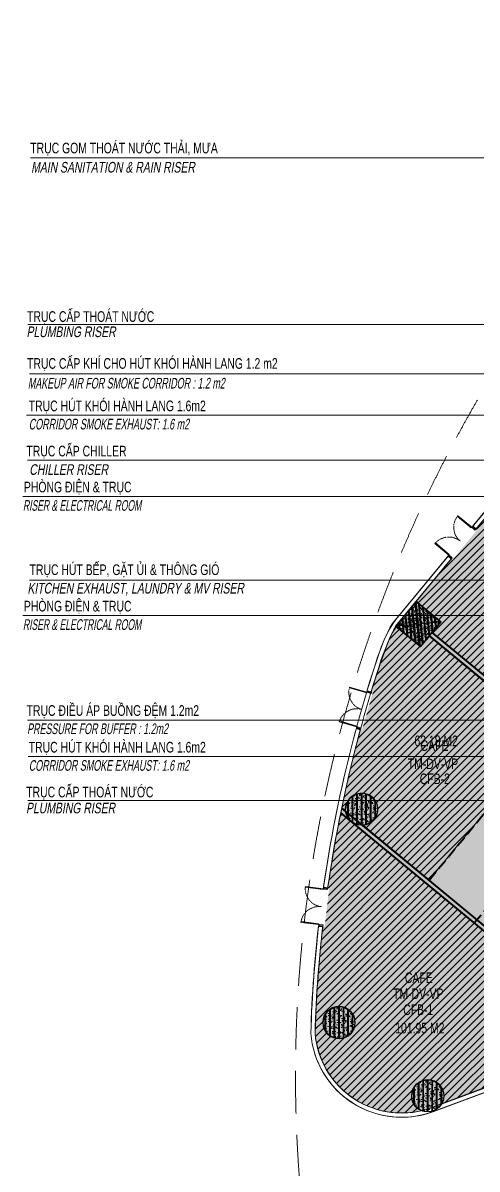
# Model space of a CAD drawing. Header units: millimetres. Extents: x -11451263 to 11578383104, y -507 to 1450429.
# Drawn here: x 11360746 to 11382063, y 1080557 to 1134374 of the extents above; entities that cross this region are included whole.
import ezdxf
from ezdxf.enums import TextEntityAlignment as Align

# ---------------------------------------------------------------- set-up
doc = ezdxf.new("R2010")
doc.units = ezdxf.units.MM
doc.header["$MEASUREMENT"] = 0
for name, pattern in [('DASH', [0.35, 0.25, -0.1]), ('DASH2-1', [3, 2, -1]), ('HIDDEN2', [0.1875, 0.125, -0.0625])]:
    doc.linetypes.add(name, pattern=pattern)
doc.layers.get('0').update_dxf_attribs({"linetype": 'CONTINUOUS', "lineweight": 13})
doc.layers.get('Defpoints').update_dxf_attribs({"color": 5, "linetype": 'CONTINUOUS', "lineweight": 13})
for name, color, linetype in [('A-WALL-PATT', 251, 'CONTINUOUS'), ('SPE-MEP-E-SLAB TEXT', 6, 'CONTINUOUS'), ('SPE-MEP-Electric', 2, 'CONTINUOUS'), ('xref.asix of  podium$0$xref.asix of  podium$0$KT-Net cot vach', 6, 'CONTINUOUS')]:
    doc.layers.add(name, color=color, linetype=linetype)
for name, color, linetype, lineweight in [('CUA', 37, 'CONTINUOUS', 13), ('DO DIEN TICH THONG THUY', 141, 'CONTINUOUS', 13), ('KT-Chu viet', 255, 'CONTINUOUS', 20), ('KT-Chu viet 2', 6, 'CONTINUOUS', 20), ('KT-Kich thuoc', 159, 'CONTINUOUS', 18), ('KT-Net cat', 1, 'CONTINUOUS', 40), ('KT-Net cua', 87, 'CONTINUOUS', 9), ('KT-Net thay', 7, 'CONTINUOUS', 25), ('KT-Net to mau', 159, 'CONTINUOUS', 18), ('KT-Vat lieu', 250, 'CONTINUOUS', 9), ('SPE-MEP-HVAC', 140, 'CONTINUOUS', 0), ('SPE-MEP-Plumbing', 90, 'CONTINUOUS', 0)]:
    doc.layers.add(name, color=color, linetype=linetype, lineweight=lineweight)
doc.styles.add('SPE-EN', font='arial.ttf', dxfattribs={"width": 0.7, "oblique": 10})
doc.styles.add('SPE-VN', font='arial.ttf', dxfattribs={"width": 0.7})
doc.styles.add('Xref_ST_MBDV Cot vach 30.7.2022$0$Arial', font='arial.ttf', dxfattribs={"width": 0.7})
doc.dimstyles.new('SPE-DIM150', dxfattribs={"dimscale": 150, "dimtxt": 2.5, "dimasz": 2.5, "dimexe": 1.25, "dimexo": 0.625, "dimtad": 1, "dimdec": 0, "dimtxsty": 'Standard', "dimcen": 2.5, "dimadec": 0, "dimazin": 0, "dimtfac": 1, "dimtdec": 0, "dimtmove": 0, "dimatfit": 3, "dimldrblk": 'CLOSEDBLANK', "dimfxl": 0, "dimarcsym": 0})
pattern_1 = [(45, (0, 0), (-176.7766952966369, 176.7766952966369), [])]

# ---------------------------------------------------------------- blocks, each defined once
blk = doc.blocks.new('*U82')
h = blk.add_hatch()
h.set_pattern_fill('VATLIEU04', color=250, scale=40, style=0, pattern_type=2)
h.set_pattern_definition([(49.99999999999999, (549.9999999999818, 1550), (286.9040730403014, -25.10085399303804), [30, -330]), (355, (549.9999999999818, 1550), (-55.50053344520001, 300.8768534800047), [24, -264]), (100.4514, (573.9086719999818, 1547.908263999999), (231.4037526856086, 275.7758168243814), [25.49607600000001, -280.4568448]), (46.1842, (549.9999999999818, 1630), (426.8964194502578, -66.20760573160723), [45, -495.0000000000001]), (96.63559999999998, (585.5746979999819, 1624.482677199999), (373.8650822194813, 389.6471483601767), [38.2441152, -420.6852000000001]), (351.1842, (549.9999999999818, 1630), (373.8647780534509, 389.6474403701299), [36.00000000000001, -396.0000000000001]), (21, (589.9999999999819, 1610), (238.7628208473847, -161.0475562661355), [30, -330]), (326.0000000000001, (589.9999999999819, 1610), (97.32613276863269, 290.0600180187412), [24, -264]), (71.4514, (609.8968931999818, 1596.579357599999), (336.089051432596, 129.012198683981), [25.496076, -280.4568448]), (37.50000000000001, (549.9999999999818, 1550), (4.863942126916267, 133.1575415325246), [0, -260.8, 0, -268.0000000000001, 0, -265.0000000000001]), (7.499999999999999, (549.9999999999818, 1550), (105.2278149768594, 157.7646847529441), [0, -152.8, 0, -254.8, 0, -101]), (327.5, (460.7999999999818, 1550), (213.5289744689636, -9.021948693751904), [0, -100, 0, -312.0000000000001, 0, -414.0000000000001]), (317.5, (420.7999999999818, 1550), (233.2744677369545, 40.04199293292709), [0, -130, 0, -207.2, 0, -294]), (45, (549.9999999999818, 1550), (-120.2081528017131, 120.2081528017131), []), (45, (549.9999999999818, 1599), (-120.2081528017131, 120.2081528017131), [])])
h.paths.add_polyline_path([(-475.0000000000001, -474.9999999999999), (1024.999999999996, -475.0000000000001), (1024.999999999982, 1025), (-475.0000000000146, 1025)])
at = {"color": 6, "ltscale": 0.25}
blk.add_lwpolyline([(-475.0000000000001, -474.9999999999999), (1024.999999999996, -475.0000000000001), (1024.999999999982, 1025), (-475.0000000000146, 1025)], close=True, dxfattribs=at)
at = {"layer": 'Defpoints', "linetype": 'ByBlock', "ltscale": 30}
for p, q in [((1024.999999999996, -475.0000000000001), (-475.0000000000146, 1025)), ((-475.0000000000001, -474.9999999999999), (1024.999999999982, 1025))]:
    blk.add_line(p, q, dxfattribs=at)
blk = doc.blocks.new('gfdgdfg')
at = {"layer": 'KT-Vat lieu', "ltscale": 0.5}
h = blk.add_hatch(dxfattribs=at)
h.set_pattern_fill('VATLIEU04', color=256, scale=50, angle=45, pattern_type=2)
h.set_pattern_definition([(94.99999999999984, (-100248.9846691489, -17579.12888964801), (275.7759995861103, 231.4035394059837), [37.49999999999999, -412.4999999999999]), (40.00000000000002, (-100248.9846691489, -17579.12888964801), (-314.996083695443, 216.8840747990137), [30, -330]), (145.4514, (-100226.0033381358, -17559.84526041034), (-39.21973430971335, 448.287641099735), [31.870095, -350.571056]), (91.18419999999831, (-100319.6953472681, -17508.41821152926), (435.8465000455986, 318.8068825982365), [56.24999999999988, -618.7499999999981]), (141.6356, (-100283.3747890666, -17481.85099424352), (-13.94950748652536, 674.8558447021788), [47.805144, -525.8565]), (36.18420000000004, (-100319.6953472681, -17508.41821152926), (-13.95003443662637, 674.855833957623), [45, -495]), (66, (-100266.6623386778, -17490.74054199993), (353.3857860571512, 68.691238233885), [37.49999999999905, -412.4999999999924]), (11.00000000000003, (-100266.6623386778, -17490.74054199993), (-170.3542965309771, 342.4042176993831), [30, -330]), (116.4514, (-100237.2135194838, -17485.016290928), (183.0318085066423, 411.0953098697152), [31.870095, -350.571056]), (82.50000000000001, (-100248.9846691489, -17579.12888964801), (-113.3965926531701, 121.9949088062736), [0, -325.9999999999924, 0, -334.9999999999924, 0, -331.2499999999924]), (52.49999999999999, (-100248.9846691489, -17579.12888964801), (-46.43647110123004, 232.4547249501817), [0, -191, 0, -318.5, 0, -126.25]), (12.5, (-100327.8270752504, -17657.97129575047), (196.709083659603, 180.7603809074303), [0, -125, 0, -390, 0, -517.5]), (2.499999999999997, (-100363.1824143101, -17693.32663480961), (170.7949915992331, 241.5799034369745), [0, -162.5, 0, -259, 0, -367.5]), (90, (-100248.9846691489, -17579.12888964801), (-212.5, 0), []), (90, (-100292.2949594967, -17535.81859930023), (-212.5, 0), [])])
edge = h.paths.add_edge_path()
edge.add_arc((-72616.49160483666, 1529.957691735355), 750.0000000002312, 0, 360)
h = blk.add_hatch(dxfattribs=at)
h.set_pattern_fill('VATLIEU04', color=256, scale=50, angle=45, pattern_type=2)
h.set_pattern_definition([(94.99999999999984, (-101310.7563559189, -27596.42595301918), (275.7759995861103, 231.4035394059837), [37.49999999999999, -412.4999999999999]), (40.00000000000002, (-101310.7563559189, -27596.42595301918), (-314.996083695443, 216.8840747990137), [30, -330]), (145.4514, (-101287.7750249058, -27577.1423237815), (-39.21973430971335, 448.287641099735), [31.870095, -350.571056]), (91.18419999999833, (-101381.4670340363, -27525.7152749009), (435.8465000455986, 318.8068825982365), [56.24999999999988, -618.7499999999981]), (141.6356, (-101345.1464758366, -27499.14805761515), (-13.94950748652536, 674.8558447021788), [47.805144, -525.8565]), (36.18420000000004, (-101381.4670340363, -27525.7152749009), (-13.95003443662637, 674.855833957623), [45, -495]), (66, (-101328.4340254478, -27508.03760537109), (353.3857860571512, 68.691238233885), [37.49999999999906, -412.4999999999925]), (11.00000000000003, (-101328.4340254478, -27508.03760537109), (-170.3542965309771, 342.4042176993831), [30, -330]), (116.4514, (-101298.9852062538, -27502.31335429917), (183.0318085066423, 411.0953098697152), [31.870095, -350.571056]), (82.50000000000001, (-101310.7563559189, -27596.42595301918), (-113.3965926531701, 121.9949088062736), [0, -325.9999999999925, 0, -334.9999999999925, 0, -331.2499999999925]), (52.49999999999999, (-101310.7563559189, -27596.42595301918), (-46.43647110123004, 232.4547249501817), [0, -191, 0, -318.5, 0, -126.25]), (12.5, (-101389.5987620205, -27675.26835912163), (196.709083659603, 180.7603809074303), [0, -125, 0, -390, 0, -517.5]), (2.499999999999997, (-101424.9541010801, -27710.62369818077), (170.7949915992331, 241.5799034369745), [0, -162.5, 0, -259, 0, -367.5]), (90, (-101310.7563559189, -27596.42595301918), (-212.5, 0), []), (90, (-101354.0666462667, -27553.11566267186), (-212.5, 0), [])])
edge = h.paths.add_edge_path()
edge.add_arc((-73678.26329160482, -8487.339371635811), 750.0000000002312, 0, 360)
h = blk.add_hatch(dxfattribs=at)
h.set_pattern_fill('VATLIEU04', color=256, scale=50, angle=45, pattern_type=2)
h.set_pattern_definition([(94.99999999999984, (-97147.05302124843, -31034.96851606178), (275.7759995861103, 231.4035394059837), [37.49999999999999, -412.4999999999999]), (40.00000000000002, (-97147.05302124843, -31034.96851606178), (-314.996083695443, 216.8840747990137), [30, -330]), (145.4514, (-97124.07169023529, -31015.68488682364), (-39.21973430971335, 448.287641099735), [31.870095, -350.571056]), (91.18419999999831, (-97217.76369936578, -30964.25783794303), (435.8465000455986, 318.8068825982365), [56.24999999999988, -618.7499999999981]), (141.6356, (-97181.44314116612, -30937.69062065729), (-13.94950748652536, 674.8558447021788), [47.805144, -525.8565]), (36.18420000000004, (-97217.76369936578, -30964.25783794303), (-13.95003443662637, 674.855833957623), [45, -495]), (66, (-97164.7306907773, -30946.58016841323), (353.3857860571512, 68.691238233885), [37.49999999999905, -412.4999999999924]), (11.00000000000003, (-97164.7306907773, -30946.58016841323), (-170.3542965309771, 342.4042176993831), [30, -330]), (116.4514, (-97135.28187158331, -30940.85591734177), (183.0318085066423, 411.0953098697152), [31.870095, -350.571056]), (82.50000000000001, (-97147.05302124843, -31034.96851606178), (-113.3965926531701, 121.9949088062736), [0, -325.9999999999924, 0, -334.9999999999924, 0, -331.2499999999924]), (52.49999999999999, (-97147.05302124843, -31034.96851606178), (-46.43647110123004, 232.4547249501817), [0, -191, 0, -318.5, 0, -126.25]), (12.5, (-97225.89542734995, -31113.81092216424), (196.709083659603, 180.7603809074303), [0, -125, 0, -390, 0, -517.5]), (2.499999999999997, (-97261.25076640956, -31149.16626122338), (170.7949915992331, 241.5799034369745), [0, -162.5, 0, -259, 0, -367.5]), (90, (-97147.05302124843, -31034.96851606178), (-212.5, 0), []), (90, (-97190.36331159621, -30991.658225714), (-212.5, 0), [])])
edge = h.paths.add_edge_path()
edge.add_arc((-69514.55995693617, -11925.88193467795), 750.0000000002312, 0, 360)
at = {"layer": 'xref.asix of  podium$0$xref.asix of  podium$0$KT-Net cot vach', "ltscale": 0.5}
for centre in [(-72616.49160483666, 1529.957691735355), (-73678.26329160482, -8487.339371635811), (-69514.55995693617, -11925.88193467795)]:
    blk.add_circle(centre, 750.0000000002312, dxfattribs=at)
at = {"layer": 'xref.asix of  podium$0$xref.asix of  podium$0$KT-Net cot vach', "linetype": 'ByBlock', "xscale": -1, "rotation": 320.4488276923478}
blk.add_blockref('*U82', (-69921.70422079973, 9841.995423129993), dxfattribs=at)
blk = doc.blocks.new('*U174')
at = {"layer": 'CUA'}
for p, q in [((11381214.37533166, 1111141.270257941), (11381239.84729007, 1111172.111453354)), ((11381728.28073621, 1110742.771531493), (11381227.11131087, 1111156.690855647)), ((11381715.544757, 1110727.350933787), (11381741.01671542, 1110758.192129199)), ((11380182.76101603, 1109892.20184395), (11380157.28905761, 1109861.360648537)), ((11380671.19446216, 1109462.861922089), (11380170.02503682, 1109876.781246244)), ((11380683.93044137, 1109478.282519796), (11380658.45848296, 1109447.441324383))]:
    blk.add_line(p, q, dxfattribs=at)
for points in [[(11381818.11970395, 1110694.512233161), (11381792.64774553, 1110663.671037748), (11381137.27234313, 1111204.950153979), (11381162.74430154, 1111235.791349392)], [(11382004.22292984, 1110605.656610219), (11381966.01499221, 1110559.394817099), (11381842.59290976, 1110661.329975893), (11381848.96089936, 1110669.040274746), (11381818.11970395, 1110694.512233161), (11381849.95965197, 1110733.063727427)], [(11380735.56147149, 1109383.761428345), (11380761.0334299, 1109414.602623758), (11380105.6580275, 1109955.881739988), (11380080.18606908, 1109925.040544576)], [(11380857.98480134, 1109217.80281687), (11380896.19273896, 1109264.06460999), (11380772.77065651, 1109365.999768783), (11380766.4026669, 1109358.28946993), (11380735.56147149, 1109383.761428345), (11380703.72152347, 1109345.209934079)]]:
    blk.add_lwpolyline(points, close=True, dxfattribs=at)
at = {"layer": 'CUA', "linetype": 'HIDDEN2'}
for centre, radius, start, end in [((11381818.11970395, 1110694.512233161), 849.9999998541882, 140.4465012114132, 230.4464619123165), ((11380735.56147149, 1109383.761428345), 849.9999998530715, 50.44646191231655, 140.446422640954)]:
    blk.add_arc(centre, radius, start, end, dxfattribs=at)
blk = doc.blocks.new('KHHFG-flat-6')
blk.add_wipeout([(-1138.4777928574576, -1503.6040679188452), (-1383.6386864784877, -1300.9514357547748), (-257.1666994242456, 103.29245239472948), (0.534352697684426, -109.75065007945523)]).dxf.layer = 'KT-Kich thuoc'
at = {"layer": 'KT-Net cat'}
for p, q in [((-207.806691378355, 62.46057712542824), (-53.60071431286633, -64.89921495085582)), ((-1354.044820064679, -1325.393216450466), (-1199.838843001053, -1452.75300852675))]:
    blk.add_line(p, q, dxfattribs=at)
at = {"layer": 'CUA'}
blk.add_blockref('*U174', (-11382057.76866451, -1110670.605960748), dxfattribs=at)
blk = doc.blocks.new('*U212')
at = {"layer": 'CUA'}
for p, q in [((11376164.36935586, 1103124.05712436), (11376175.7180141, 1103162.413453122)), ((11376793.33402722, 1102958.819592344), (11376170.04368498, 1103143.235288741)), ((11376787.6596981, 1102939.641427963), (11376799.00835634, 1102977.997756725)), ((11375704.74869713, 1101570.625809783), (11375693.40003888, 1101532.269481021)), ((11376322.36471025, 1101367.031949004), (11375699.07436801, 1101551.447645402)), ((11376328.03903937, 1101386.210113385), (11376316.69038112, 1101347.853784624))]:
    blk.add_line(p, q, dxfattribs=at)
for points in [[(11376894.89917825, 1102949.626111119), (11376883.55052001, 1102911.269782357), (11376068.47853396, 1103152.428769966), (11376079.8271922, 1103190.785098728)], [(11377100.93790826, 1102940.807145839), (11377083.9149209, 1102883.272652696), (11376930.41834245, 1102928.688370686), (11376933.25550701, 1102938.277452876), (11376894.89917825, 1102949.626111119), (11376909.08500105, 1102997.571522071)], [(11376412.58120303, 1101319.482139017), (11376423.92986127, 1101357.838467779), (11375608.85787522, 1101598.997455389), (11375597.50921698, 1101560.641126627)], [(11376590.24828744, 1101214.772351833), (11376607.2712748, 1101272.306844976), (11376453.77469635, 1101317.722562965), (11376450.93753179, 1101308.133480775), (11376412.58120303, 1101319.482139017), (11376398.39538023, 1101271.536728065)]]:
    blk.add_lwpolyline(points, close=True, dxfattribs=at)
at = {"layer": 'CUA', "linetype": 'HIDDEN2'}
for centre, radius, start, end in [((11376894.89917825, 1102949.62611112), 849.9999998541881, 163.5178989832268, 253.517859687721), ((11376412.58120303, 1101319.482139017), 849.9999998530714, 73.51785968772106, 163.5178204741899)]:
    blk.add_arc(centre, radius, start, end, dxfattribs=at)
blk = doc.blocks.new('KHHFG-flat-25')
blk.add_wipeout([(-458.19000484212336, -1829.485938003752), (-763.1573391441489, -1739.115156804211), (-277.07582496276586, -5.747106851310946), (43.50046691861307, -100.76308899419337)]).dxf.layer = 'KT-Kich thuoc'
at = {"layer": 'KT-Net cat'}
for p, q in [((-215.6626575253904, -23.97004015301354), (-23.88101371563971, -80.71333136502653)), ((-726.3522784356028, -1750.004834441934), (-534.5706346258521, -1806.74812565418))]:
    blk.add_line(p, q, dxfattribs=at)
at = {"layer": 'CUA'}
blk.add_blockref('*U212', (-11377124.74869274, -1103021.545057497), dxfattribs=at)
blk = doc.blocks.new('*U214')
at = {"layer": 'CUA'}
for p, q in [((11374099.18151804, 1093774.70536485), (11374104.13544158, 1093814.397412436)), ((11374746.65425294, 1093714.050131122), (11374101.65847981, 1093794.551388643)), ((11374744.17729117, 1093694.204107329), (11374749.13121471, 1093733.896154915)), ((11373898.54761467, 1092167.177437919), (11373893.59369113, 1092127.485390333)), ((11374541.06642603, 1092066.830156605), (11373896.0706529, 1092147.331414126)), ((11374543.5433878, 1092086.676180398), (11374538.58946425, 1092046.984132812))]:
    blk.add_line(p, q, dxfattribs=at)
for points in [[(11374848.36133367, 1093721.511346062), (11374843.40741013, 1093681.819298477), (11373999.95139908, 1093787.090173702), (11374004.90532262, 1093826.782221288)], [(11375053.0877211, 1093746.347583794), (11375045.65683579, 1093686.809512415), (11374886.81490037, 1093706.634410625), (11374888.05338126, 1093716.557422522), (11374848.36133367, 1093721.511346062), (11374854.5537381, 1093771.126405545)], [(11374637.81958322, 1092034.59932396), (11374642.77350676, 1092074.291371546), (11373799.31749571, 1092179.562246771), (11373794.36357217, 1092139.870199185)], [(11374830.1611618, 1091960.205442727), (11374837.59204711, 1092019.743514105), (11374678.75011169, 1092039.568412315), (11374677.51163081, 1092029.645400419), (11374637.81958322, 1092034.59932396), (11374631.62717879, 1091984.984264478)]]:
    blk.add_lwpolyline(points, close=True, dxfattribs=at)
at = {"layer": 'CUA', "linetype": 'HIDDEN2'}
for centre, radius, start, end in [((11374848.36133367, 1093721.511346064), 849.9999998541884, 172.885800044003, 262.8857608039788), ((11374637.81958322, 1092034.59932396), 849.9999998530717, 82.88576080397883, 172.8857215077003)]:
    blk.add_arc(centre, radius, start, end, dxfattribs=at)
blk = doc.blocks.new('KHHFG-flat-26')
blk.add_wipeout([(-154.28802753581937, -1879.6680777338327), (-469.89811087539437, -1840.1430428940794), (-272.4451301150098, -50.77098672045395), (59.32185640391941, -92.33855142141692)]).dxf.layer = 'KT-Kich thuoc'
at = {"layer": 'KT-Net cat'}
for p, q in [((-208.8847932815552, -58.75447056884877), (-10.42455535195768, -83.52408827329054)), ((-431.8113526217639, -1844.896611928474), (-233.3511146921664, -1869.666229632916))]:
    blk.add_line(p, q, dxfattribs=at)
at = {"layer": 'CUA'}
blk.add_blockref('*U214', (-11375063.43898281, -1093829.884493105), dxfattribs=at)
blk = doc.blocks.new('_ClosedBlank')
at = {"linetype": 'ByBlock', "lineweight": -2}
for p, q in [((-1, 0.1666666666666666), (0, 0)), ((-1, 0.1666666666666666), (-1, -0.1666666666666666)), ((0, 0), (-1, -0.1666666666666666))]:
    blk.add_line(p, q, dxfattribs=at)
blk = doc.blocks.new('WWW')
at = {"layer": 'Defpoints', "linetype": 'DASH2-1', "lineweight": 13, "ltscale": 1000, "flags": 128}
blk.add_lwpolyline([(11429816.83619249, 1022160.11654377), (11450185.49670112, 1019986.391927242), (11488615.66733754, 1021167.255579472), (11491469.21243858, 1024811.360972404), (11462655.78743005, 1159053.890039921), (11457975.31629252, 1176930.890178204), (11455625.97722399, 1177744.852323532), (11446686.1578691, 1170981.351434231), (11423166.61122441, 1153069.948107719), (11399484.09766066, 1135982.713739872, 0.6848770391193201), (11429816.83619249, 1022160.116543293)], format="xyb", dxfattribs=at)
blk = doc.blocks.new('hgjghj')
at = {"layer": 'A-WALL-PATT', "true_color": 0xf28888}
h = blk.add_hatch(color=11, dxfattribs=at)
h.dxf.hatch_style = 1
edge = h.paths.add_edge_path()
edge.add_line((11400416.64406202, 1114522.678817349), (11400289.3186351, 1114368.444460027))
edge.add_line((11400289.3186351, 1114368.444460027), (11396532.76988891, 1109818.901444005))
edge.add_line((11396532.76988891, 1109818.901444005), (11402174.61491913, 1105159.653952348))
edge.add_line((11402174.61491913, 1105159.653952348), (11399945.92967185, 1102460.957041017))
edge.add_line((11399945.92967185, 1102460.957041017), (11394299.79702778, 1107115.011084207))
edge.add_line((11394299.79702778, 1107115.011084207), (11389655.67903761, 1101491.499053436))
edge.add_line((11389655.67903761, 1101491.499053436), (11392123.06418488, 1099453.839746834))
edge.add_line((11392123.06418488, 1099453.839746834), (11392759.84425912, 1100224.911580173))
edge.add_line((11392759.84425912, 1100224.911580173), (11398645.23687998, 1095364.533353396))
edge.add_line((11398645.23687998, 1095364.533353396), (11395620.45981989, 1091701.855190071))
edge.add_line((11395620.45981989, 1091701.855190071), (11393633.63914857, 1089295.923028214))
edge.add_arc((11384756.00684201, 1100456.834842673), 14261.07667395847, 285.1902524609691, 308.4995037978517, ccw=False)
edge.add_line((11388492.76545499, 1086694.024701977), (11379893.1114064, 1083426.703496323))
edge.add_arc((11378525.36924363, 1087270.061820032), 4079.475680557991, 184.6430576494976, 289.5892010980258, ccw=False)
edge.add_arc((11435891.82945314, 1085010.483131694), 61462.83760013332, 171.7570062291728, 178.201157439273, ccw=False)
edge.add_arc((11436843.70361014, 1084920.722251588), 62417.76521523286, 165.1780987561517, 171.8007352288228, ccw=False)
edge.add_arc((11416475.80658329, 1090756.566918403), 41236.95278259877, 159.1670131588039, 165.7772880981642, ccw=False)
edge.add_arc((11383954.20778262, 1102556.837314274), 6666.565456522165, 146.3726536059457, 154.5436051967811, ccw=False)
edge.add_line((11378403.24525211, 1106248.708109809), (11383595.37000318, 1112527.019418396))
edge.add_line((11383595.37000318, 1112527.019418396), (11384658.74738557, 1113814.654520252))
edge.add_arc((11385275.67406916, 1113305.247445783), 800.0588106111295, 50.45520462317478, 140.4529210301786, ccw=False)
edge.add_line((11385785.05655486, 1113922.194431917), (11387043.86389984, 1112882.62406898))
edge.add_arc((11387455.26327204, 1113509.811685185), 750.0758290780936, 236.7374056829914, 318.6125135516955)
edge.add_line((11388018.01177623, 1113013.900533476), (11393651.68789618, 1119850.049172107))
edge.add_arc((11392149.10396448, 1120557.36786703), 1660.740259042941, 334.791997073022, 342.050843854487)
edge.add_line((11393729.01659499, 1120045.572704929), (11395916.44902297, 1118239.120632476))
edge.add_line((11395916.44902297, 1118239.120632476), (11398103.87614793, 1116432.649406933))
edge.add_line((11398103.87614793, 1116432.649406933), (11400416.64406202, 1114522.678817349))
blk.add_lwpolyline([(11388492.76545499, 1086694.024701977), (11379893.1114064, 1083426.703496323, -0.4928533176956099), (11374459.28106547, 1086939.836509541, -0.02812532654013086), (11375063.96897946, 1093822.508781582, -0.02890474869293944), (11376502.84745444, 1100888.141982411, -0.02885076634899923), (11377934.88139834, 1105422.287517232, -0.03566761573059622), (11378403.24525211, 1106248.708109809), (11383595.37000318, 1112527.019418396)], format="xyb")
blk = doc.blocks.new('A$C26E72C3C')
at = {"layer": 'SPE-MEP-E-SLAB TEXT', "oblique": 10, "width": 0.6}
for p in [(-93815.92363998853, -72996.88801287045, 1.507023988159576e-08), (-93815.92363998853, -78589.76704726764, 1.507023988159576e-08), (-93815.92363998853, -78589.76704726764, 1.507023988159576e-08)]:
    blk.add_text('RISER & ELECTRICAL ROOM', height=500, dxfattribs=at).set_placement(p)
at = {"layer": 'SPE-MEP-Electric', "style": 'SPE-EN', "width": 0.7}
for p in [(-93770.95787026246, -72131.22386755049, 1.507023988159576e-08), (-93770.95787026246, -77724.10290194768, 1.507023988159576e-08), (-93770.95787026246, -77724.10290194768, 1.507023988159576e-08)]:
    blk.add_text('PHÒNG ĐIỆN & TRỤC', height=500, dxfattribs=at).set_placement(p)
at = {"layer": 'SPE-MEP-HVAC', "width": 0.7}
for s, style, p in [('TRỤC CẤP KHÍ CHO HÚT KHÓI HÀNH LANG 1.2 m2', 'SPE-VN', (-81858.36721860472, -66328.47777720843, 7.093313846530179e-08)), ('TRỤC HÚT KHÓI HÀNH LANG 1.6m2', 'SPE-VN', (-85230.22145846541, -68321.48427803, 1.799789281408189e-08)), ('TRỤC CẤP CHILLER', 'SPE-EN', (-88950.80300466169, -70441.89602279128, -5.093410602254036e-06)), ('TRỤC ĐIỀU ÁP BUỒNG ĐỆM 1.2m2', 'SPE-VN', (-85548.70585727341, -82624.56507115462, 1.799789281408189e-08)), ('TRỤC HÚT KHÓI HÀNH LANG 1.6m2', 'SPE-VN', (-85230.22145846541, -84347.43088084669, 1.799789281408189e-08))]:
    blk.add_text(s, height=500, dxfattribs=dict(at, style=style)).set_placement(p, align=Align.RIGHT)
at = {"layer": 'SPE-MEP-HVAC', "style": 'SPE-EN', "oblique": 10}
for s, width, p in [('MAKEUP AIR FOR SMOKE CORRIDOR : 1.2 m2', 0.6, (-84341.72328954603, -67256.65056734369, 7.093313846530179e-08)), ('CORRIDOR SMOKE EXHAUST: 1.6 m2', 0.6, (-86018.82675510456, -69178.26053491072, 1.799789281408189e-08)), (' CHILLER RISER', 0.7, (-89819.83438256074, -71311.20330026397, -5.093410602254036e-06)), ('PRESSURE FOR BUFFER : 1.2m2', 0.6, (-87007.31254297163, -83481.34132803534, 1.799789281408189e-08)), ('CORRIDOR SMOKE EXHAUST: 1.6 m2', 0.6, (-86018.82675510456, -85204.20713772741, 1.799789281408189e-08))]:
    blk.add_text(s, height=500, dxfattribs=dict(at, width=width)).set_placement(p, align=Align.RIGHT)
at = {"layer": 'SPE-MEP-HVAC', "style": 'SPE-EN', "width": 0.7}
blk.add_text('TRỤC HÚT BẾP, GẶT ỦI & THÔNG GIÓ', height=500, dxfattribs=at).set_placement((-93504.22513173334, -76013.27524027345, -5.093410602254036e-06))
at = {"layer": 'SPE-MEP-HVAC', "style": 'SPE-EN', "oblique": 10, "width": 0.7}
blk.add_text('KITCHEN EXHAUST, LAUNDRY & MV RISER', height=500, dxfattribs=at).set_placement((-93602.21478528593, -76882.58251774614, -5.093410602254036e-06))
at = {"layer": 'SPE-MEP-Plumbing', "style": 'SPE-EN', "width": 0.7}
for s, p in [('TRỤC GOM THOÁT NƯỚC THẢI, MƯA', (-84668.30551008003, -56214.33536949911, 8.51731851129079e-08)), ('TRỤC CẤP THOÁT NƯỚC', (-87650.30326801719, -64126.29221179237, -0.2548530454928439)), ('TRỤC CẤP THOÁT NƯỚC', (-87691.13799186664, -86452.94010150357, 8.51731851129079e-08))]:
    blk.add_text(s, height=500, dxfattribs=at).set_placement(p, align=Align.RIGHT)
at = {"layer": 'SPE-MEP-Plumbing', "style": 'SPE-EN', "oblique": 10, "width": 0.7}
for s, p in [('MAIN SANITATION & RAIN RISER', (-85742.0382624516, -57116.39878994104, 8.51731851129079e-08)), ('PLUMBING RISER', (-89461.54766843835, -64841.79272706894, -0.2548530454928439)), ('PLUMBING RISER', (-89485.51118098626, -87202.94010150357, 8.51731851129079e-08))]:
    blk.add_text(s, height=500, dxfattribs=at).set_placement(p, align=Align.RIGHT)
at = {"layer": 'SPE-MEP-Electric'}
for points in [[(-54295.30278869662, -72322.55876982794, 1.507023988159576e-08), (-93815.92363998853, -72322.55876982794, 1.507023988159576e-08)], [(-49784.97761520371, -77915.43780422513, 1.507023988159576e-08), (-93815.92363998853, -77915.43780422513, 1.507023988159576e-08)]]:
    blk.add_leader(points, dimstyle='SPE-DIM150', override={"dimtad": 0}, dxfattribs=at)
at = {"layer": 'SPE-MEP-HVAC'}
for points in [[(-49968.71585977823, -66570.46704226197, 1.507023988159576e-08), (-93504.20623634005, -66570.46704226197, 1.507023988159576e-08)], [(-51341.83004986046, -67844.82908528042, 1.507023988159576e-08), (-51879.20623634011, -68504.20713772741, 1.507023988159576e-08), (-93654.2062363401, -68504.20713772741, 1.507023988159576e-08)], [(-50654.42469840143, -68555.60396722006, -1.820133418685461e-08), (-52341.15169006772, -70619.20456456882, -1.820133418685461e-08), (-93604.2062363401, -70619.20456456882, -1.820133418685461e-08)], [(-52094.461520046, -76248.20575431571, 1.507023988159576e-08), (-93504.20623634005, -76248.20575431571, 1.507023988159576e-08)], [(-60379.20623634011, -82829.20713772741, 1.507023988159576e-08), (-93606.83437423036, -82829.20713772741, 1.507023988159576e-08)], [(-61394.82349487208, -84530.1537405441, 1.507023988159576e-08), (-93575.32726343907, -84530.1537405441, 1.507023988159576e-08)]]:
    blk.add_leader(points, dimstyle='SPE-DIM150', dxfattribs=at)
at = {"layer": 'SPE-MEP-Plumbing'}
for points, override in [([(-42494.70510879347, -56416.12350774155, 1.523756535447916e-08), (-93455.34847376497, -56416.12350774155, 1.523756535447916e-08)], {"dimgap": 0.625, "dimtad": 0, "dimfxl": 2}), ([(-42623.98827948359, -68986.00870045618, 9.221638104676782e-09), (-42623.98827948359, -64244.24623439921, 9.221638104676782e-09), (-93578.96555386297, -64244.24623439921, 9.221638104676782e-09)], {"dimtad": 0, "dimfxl": 2}), ([(-59420.06956228802, -86073.7329672813, 0.001802024626476332), (-59898.30837884358, -86606.57667388878, 0.001802024626476332), (-93588.4978512656, -86606.57667388878, 0.001802024626476332)], {"dimtad": 0})]:
    blk.add_leader(points, dimstyle='SPE-DIM150', override=override, dxfattribs=at)

msp = doc.modelspace()

# ---------------------------------------------------------------- hatches: boundary and pattern name
at = {"layer": 'DO DIEN TICH THONG THUY'}
h = msp.add_hatch(dxfattribs=at)
h.set_pattern_fill('ANSI31', color=256, scale=2000)
h.set_pattern_definition(pattern_1)
h.paths.add_polyline_path([(11390783.88875211, 1107411.881552634), (11385156.33308336, 1112037.269773523), (11384754.64820464, 1111550.190126188), (11383585.74411585, 1112515.515000908), (11379207.44863567, 1107221.173344244), (11380379.24737727, 1106253.457974618), (11379965.47008547, 1105752.417932355), (11385582.55002525, 1101113.622551255)])
h = msp.add_hatch(dxfattribs=at)
h.set_pattern_fill('ANSI31', color=256, scale=2000)
h.set_pattern_definition([(45, (-314999.9999876227, -1.121917739510536e-05), (-176.7766952966369, 176.7766952966369), [])])
edge = h.paths.add_edge_path()
edge.add_line((11379818.8945966, 1105574.926856804), (11385435.9163964, 1100936.425952855))
edge.add_line((11385435.9163964, 1100936.425952855), (11379819.68631458, 1094135.417301995))
edge.add_line((11379819.68631458, 1094135.417301995), (11376725.354648, 1096690.832499291))
edge.add_arc((11376644.40488024, 1097451.537524317), 764.9999999996811, 276.0742215873505, 544.8234337973702)
edge.add_line((11375882.11408802, 1097387.21219421), (11375714.41666294, 1097525.703020262))
edge.add_arc((11436142.48188443, 1085129.704888083), 61686.39911767606, 161.6619200141498, 168.4073718581176, ccw=False)
edge.add_arc((11388813.78000189, 1100595.080628574), 11897.3078107868, 152.7656765077778, 160.6470410004222, ccw=False)
edge.add_line((11378235.37935317, 1106039.653418041), (11379404.99385452, 1105073.741875979))
edge.add_line((11379404.99385452, 1105073.741875979), (11379818.8945966, 1105574.926856804))
h = msp.add_hatch(dxfattribs=at)
h.set_pattern_fill('ANSI31', color=256, scale=2000)
h.set_pattern_definition(pattern_1)
edge = h.paths.add_edge_path(flags=16)
edge.add_arc((11375582.68950459, 1087434.439569107), 764.9999999998051, 0, 360)
edge = h.paths.add_edge_path()
edge.add_line((11388535.62465414, 1086639.176234151), (11380415.68961674, 1083625.304265701))
edge.add_arc((11379746.33652814, 1083995.697897908), 765.0000000007498, 331.0415859970919, 606.4274956157631)
edge.add_arc((11378525.87316057, 1087271.754834634), 4081.012088123266, 243.444771673851, 282.9496435700527, ccw=False)
edge.add_arc((11378525.42556713, 1087270.260916993), 4079.475680582168, 225.1937060894783, 243.44101470645512, ccw=False)
edge.add_arc((11378525.4255671, 1087270.260916966), 4079.475680543135, 209.849893710769, 225.1937060894848, ccw=False)
edge.add_arc((11378525.42556715, 1087270.260916981), 4079.475680587709, 184.6430576495843, 209.8498937106538, ccw=False)
edge.add_arc((11451228.68137633, 1084450.227810287), 76809.70849517455, 177.5677081376494, 178.1424161648637, ccw=False)
edge.add_arc((11435260.82376338, 1085048.283575928), 60830.90884644212, 176.9223673869295, 177.4922263258751, ccw=False)
edge.add_arc((11435260.82375515, 1085048.283575933), 60830.90883823014, 174.9771381533477, 176.9223673865182, ccw=False)
edge.add_arc((11437928.54308047, 1084771.799869735), 63512.60453388539, 171.2469271420338, 174.9393804935308, ccw=False)
edge.add_arc((11432889.40114169, 1085577.984529142), 58409.47712364464, 168.4523826060902, 171.2763128174703, ccw=False)
edge.add_line((11375662.2092006, 1097270.525758313), (11388535.62465414, 1086639.17623415))

# ---------------------------------------------------------------- linework, layer by layer
at = {"layer": 'Defpoints'}
for points in [[(11374665.75804658, 1092329.339073775, -0.05031291028689123), (11377398.30079054, 1104598.847207872, -0.0717433244059158), (11378242.52540652, 1106368.189492453), (11384504.60881544, 1113942.095867797, -0.4142018888046807), (11385912.40110865, 1114076.413026327), (11387162.08823227, 1113044.374485037, 0.3664971645447159), (11387865.99952977, 1113143.916680253), (11393465.58670651, 1119924.411621806, 0.1975864614484913), (11393530.01314053, 1121033.653944438, -0.276634261830654), (11394064.80673861, 1125518.462116947), (11405851.37273769, 1139798.117435064, -0.2939778922653177), (11408984.64382008, 1140702.177438887), (11423574.16220311, 1135559.017284526, 0.4147556202997158)], [(11425228.75249886, 1101379.730720935), (11419552.34904793, 1106067.626077125), (11415166.5227227, 1109689.606023633), (11417764.10750177, 1112835.000513032), (11412829.3471889, 1116910.310788946), (11410699.36105015, 1114331.127796676), (11412280.02694479, 1113025.754561018), (11406167.0627005, 1105623.615592555), (11404316.93271054, 1103390.207676964), (11402186.78949708, 1105149.599761954), (11399767.07432725, 1102219.586264277), (11394267.26594597, 1106761.534546266), (11393363.59567382, 1105668.082272933), (11401339.32008196, 1099105.521525309), (11399175.83518239, 1096482.710413694), (11393523.95299415, 1101150.162951586), (11392727.99356477, 1100186.341988068), (11398767.59762665, 1095198.612412874), (11393774.6204908, 1089152.549333352, -0.08805607639566285), (11388978.84252442, 1086590.820993792), (11379962.19546902, 1083239.00210054, -0.4938342429271592), (11374259.0336329, 1086934.961326192, -0.02217052075567615), (11374665.75804658, 1092329.339073775)]]:
    msp.add_lwpolyline(points, format="xyb", dxfattribs=at)
at = {"layer": 'DO DIEN TICH THONG THUY'}
msp.add_lwpolyline([(11390783.88875211, 1107411.881552634), (11385156.33308336, 1112037.269773523), (11384754.64820464, 1111550.190126188), (11383585.74411585, 1112515.515000908), (11379207.44863567, 1107221.173344244), (11379207.44863567, 1107221.173344245), (11379207.44863567, 1107221.173344244), (11380379.24737727, 1106253.457974618), (11379965.47008547, 1105752.417932355), (11385582.55002525, 1101113.622551255)], close=True, dxfattribs=at)
msp.add_lwpolyline([(11379818.8945966, 1105574.926856804), (11385435.9163964, 1100936.425952855), (11379819.68631458, 1094135.417301995), (11376725.354648, 1096690.832499291, 2.377431071162403), (11375882.11408802, 1097387.21219421), (11375714.41666294, 1097525.703020262, -0.02944108792430357), (11377588.72896146, 1104537.689191984, -0.03440250251314562), (11378235.37935317, 1106039.653418041), (11379404.99385452, 1105073.741875979)], format="xyb", close=True, dxfattribs=at)
msp.add_lwpolyline([(11388535.62465414, 1086639.176234151), (11380415.68961674, 1083625.304265701, 2.584369939332473), (11379440.40596409, 1083294.53351634, -0.1741002520221267), (11376701.41488699, 1083621.273815455, -0.07978757069569045), (11375650.56948256, 1084375.900137569, -0.06705022122844835), (11374987.16431897, 1085239.785808005, -0.1104312194131452), (11374459.33738896, 1086940.035606481, -0.002507642084355471), (11374488.17302668, 1087709.935979989, -0.002486483813424542), (11374517.65098577, 1088314.233972609, -0.008487867530420239), (11374663.51519476, 1090374.226245686, -0.01611276130195738), (11375155.64759407, 1094436.91895492, -0.01232234362747923), (11375662.2092006, 1097270.525758313), (11388535.62465414, 1086639.17623415)], format="xyb", dxfattribs=at)
msp.add_circle((11375582.68950459, 1087434.439569107), 764.9999999998051, dxfattribs=at)
at = {"layer": 'KT-Kich thuoc'}
msp.add_lwpolyline([(11378246.39529778, 1106050.009873068), (11379402.97956507, 1105094.859187223), (11379816.88020466, 1105596.044043936)], dxfattribs=at)
at = {"layer": 'KT-Net cat', "linetype": 'DASH', "ltscale": 2000}
for p, q in [((11379810.13472356, 1094123.85154314), (11390858.16510415, 1107501.822186651)), ((11381934.00362839, 1092114.611885346), (11387267.68816981, 1098599.887407306))]:
    msp.add_line(p, q, dxfattribs=at)
at = {"layer": 'KT-Net cat'}
for p, q in [((11379816.88020466, 1105596.044043936), (11385445.64509187, 1100947.845474298)), ((11379944.22961132, 1105750.258597793), (11385572.99851839, 1101102.056708582)), ((11388768.32727962, 1086725.839982321), (11375710.98336772, 1097509.084528853)), ((11388551.85972104, 1086645.222542163), (11375665.58552028, 1097287.191302269))]:
    msp.add_line(p, q, dxfattribs=at)

# ---------------------------------------------------------------- block references
at = {"layer": 'KT-Net thay'}
msp.add_blockref('gfdgdfg', (11449260.89648508, 1095921.579832584), dxfattribs=at)
at = {"layer": 'KT-Net to mau'}
msp.add_blockref('hgjghj', (0.0007611755281686783, -0.0002150859218090773), dxfattribs=at)

# ---------------------------------------------------------------- texts
at = {"layer": 'KT-Chu viet', "char_height": 500, "width": 5339.45268739584, "attachment_point": 2, "style": 'Xref_ST_MBDV Cot vach 30.7.2022$0$Arial'}
for s, insert in [('62.18 M2', (11380143.42295935, 1100913.963348907)), ('101.95 M2', (11379378.38257761, 1087427.737309894))]:
    msp.add_mtext(s, dxfattribs=dict(at, insert=insert))
at = {"layer": 'KT-Chu viet', "color": 124, "char_height": 500, "width": 5339.45268739584, "attachment_point": 2, "style": 'Xref_ST_MBDV Cot vach 30.7.2022$0$Arial'}
for s, insert in [('TM-DV-VP', (11379993.33372704, 1099835.913299124)), ('CFB-2', (11380080.07804937, 1099131.459986346)), ('TM-DV-VP', (11379304.14105381, 1089039.708370801)), ('CFB-1', (11379304.14105381, 1088289.153137722))]:
    msp.add_mtext(s, dxfattribs=dict(at, insert=insert))
at = {"layer": 'KT-Chu viet 2', "char_height": 500, "width": 5339.45268739584, "attachment_point": 2, "style": 'Xref_ST_MBDV Cot vach 30.7.2022$0$Arial'}
for insert in [(11380063.21608731, 1100687.750928794), (11379326.47720122, 1089792.947721555)]:
    msp.add_mtext('CAFE', dxfattribs=dict(at, insert=insert))

# ---------------------------------------------------------------- next in the draw order: block references
at = {"layer": 'KT-Net cat'}
msp.add_blockref('KHHFG-flat-25', (11377124.74869274, 1103021.545057497), dxfattribs=at)

# ---------------------------------------------------------------- next in the draw order: linework, layer by layer
at = {"layer": 'KT-Net cua', "flags": 128}
for points in [[(11435538.10717087, 1151798.650314156), (11432356.56899742, 1140539.413200529, -0.4309137425492952), (11423209.49389011, 1135757.950487695), (11409068.31674229, 1140634.401809303, 0.3127825900554042), (11405777.14332722, 1139708.595606726), (11394044.34212903, 1125501.441680598, 0.2730701640401885), (11393522.31447016, 1121046.859708745, -0.1994409391425795), (11393466.06766128, 1119925.132748196), (11387913.33405015, 1113201.372599904, -0.4142135623744246), (11387068.64006755, 1113120.799181404), (11385908.25591447, 1114079.087988049, 0.4142135623731432), (11384500.43261014, 1113944.798957216), (11378075.76726191, 1106165.223731799, 0.04429075722661691), (11377378.94710771, 1104541.094910737, 0.04958229726100982), (11374653.70334867, 1092260.221058658, 0.02362842904642165), (11374259.08601407, 1086937.165324277, 0.4992145127108712), (11380033.90783864, 1083259.523955732), (11389249.03709341, 1086691.447594098, 0.08432704988464156), (11393749.49894696, 1089126.78575385), (11398638.01044867, 1095046.24479837)], [(11435730.57093091, 1151744.265563804), (11432549.03275746, 1140485.028450177, -0.4309137425492911), (11423144.29356262, 1135568.87664684), (11409003.1164148, 1140445.327968448, 0.3127825900552681), (11405931.35456073, 1139581.242179378), (11394201.16248044, 1125377.247612969, 0.2732595128836895), (11393708.04368468, 1121121.395478623, -0.2046271106455482), (11393635.54181494, 1119816.261067213), (11388067.54528366, 1113074.019172555, -0.414213562373652), (11386941.2866402, 1112966.587947889), (11385780.90248712, 1113924.876754533, 0.4142135623736579), (11384654.64384366, 1113817.445529867), (11378242.59446583, 1106053.146880811, 0.04378919801924487), (11377568.9966622, 1104478.795899204, 0.04958307194546523), (11374852.25876687, 1092236.225550422, 0.02358234414956014), (11374459.29815689, 1086942.381684213, 0.4984426021570817), (11379963.87351773, 1083446.861234117), (11389181.94001498, 1086879.878768362, 0.08401362196744397), (11393609.15674927, 1089270.933084523), (11398483.79921444, 1095173.598224852)]]:
    msp.add_lwpolyline(points, format="xyb", dxfattribs=at)

# ---------------------------------------------------------------- next in the draw order: block references
at = {"layer": 'KT-Net cat'}
for name, p in [('KHHFG-flat-6', (11382057.76866451, 1110670.605960748)), ('KHHFG-flat-26', (11375063.43898281, 1093829.884493105))]:
    msp.add_blockref(name, p, dxfattribs=at)

# ---------------------------------------------------------------- next in the draw order: block references
at = {"layer": 'Defpoints'}
msp.add_blockref('A$C26E72C3C', (11454561.83942981, 1184463.447598675), dxfattribs=at)
at = {"layer": 'KT-Kich thuoc'}
msp.add_blockref('WWW', (0, 0), dxfattribs=at)

doc.saveas('drawing.dxf')
